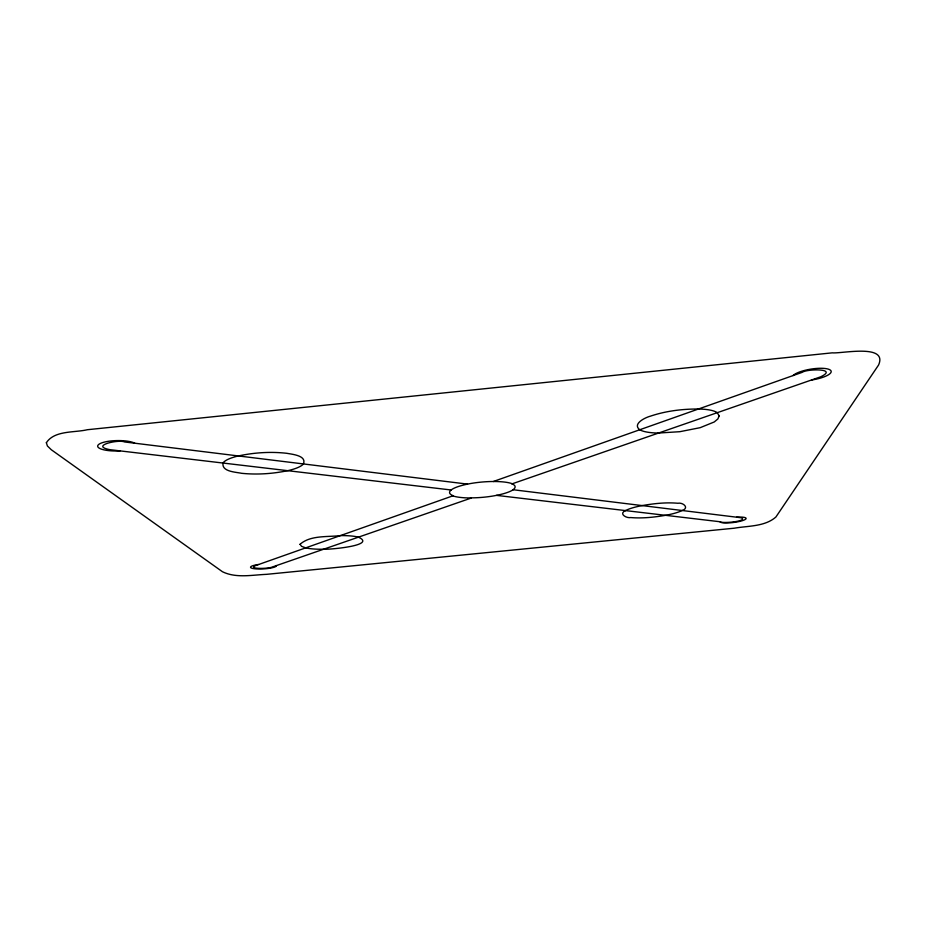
<?xml version="1.0" encoding="UTF-8"?>
<svg xmlns="http://www.w3.org/2000/svg" width="927" height="927" viewBox="0 0 927 927"><rect width="100%" height="100%" fill="white"/><g stroke="black" fill="none" stroke-linecap="round" stroke-linejoin="round"><path stroke-width="1.39" d="M512.04 483.848L512.063 483.859A33.233 7.706 -5.2 0 1 513.037 489.723L741.333 517.776C748.506 521.171 722.434 523.778 720.047 521.75A13.187 2.503 -7.1 0 0 732.434 522.619A13.187 2.503 -7.1 0 0 745.945 518.9A13.187 2.503 -7.1 0 0 736.768 517.162L736.571 517.196M793.025 375.586L793.083 375.505A19.849 5.446 -9.2 0 1 815.76 368.506A19.849 5.446 -9.2 0 1 831.102 372.156A19.849 5.446 -9.2 0 1 811.797 379.977L811.484 380M303.349 464.033C307.115 455.586 292.075 454.276 286.64 453.28C270.475 451.484 253.986 452.561 238.1 456.014A38.714 9.977 -2.8 0 0 223.059 462.955C221.356 471.727 235.701 472.028 241.599 473.303C257.057 474.856 272.781 473.813 287.961 470.626A38.586 9.93 -2.9 0 0 303.384 464.033M258.957 564.392L453.245 495.713A33.233 7.706 -5.2 0 1 451.171 489.977L451.101 489.989A33.024 7.659 -5.2 0 1 467.347 484.172M625.667 510.522C618.297 513.558 626.177 518.448 630.766 517.567C642.469 518.552 654.265 517.243 665.795 515.273A30.185 6.153 -6.6 0 0 682.04 510.568C689.746 508.042 683.164 502.214 677.857 503.257C665.841 502.191 653.744 503.558 641.913 505.632A30.232 6.176 -6.6 0 0 625.644 510.522M467.301 484.161L467.544 484.114A32.457 7.52 -5.2 0 1 493.315 481.507L802.237 372.33C806.606 368.853 838.842 368.135 820.708 376.802L512.017 483.871M513.164 489.734A33.036 7.659 -5.2 0 1 496.756 495.296L496.559 495.354A32.433 7.509 -5.2 0 1 471.843 497.845L272.237 567.034C268.32 568.993 243.187 569.34 258.575 564.485A12.978 2.445 -3.5 0 0 250.974 567.834A12.978 2.445 -3.5 0 0 265.365 568.772A12.978 2.445 -3.5 0 0 276.431 565.644L276.385 565.644M467.544 484.114L124.6 441.959C118.714 439.143 89.374 445.864 110.058 449.699L451.171 489.989M496.478 495.366L720.036 521.75M120.035 450.881L119.768 450.904A19.537 5.214 -1.1 0 1 98.25 447.405A19.537 5.214 -1.1 0 1 110.371 441.032A19.537 5.214 -1.1 0 1 134.624 443.118L134.693 443.199M493.384 481.519L493.639 481.519A33.036 7.659 -5.2 0 1 512.11 483.685M471.333 497.95A33.233 7.706 -5.2 0 1 452.805 495.875M300.047 544.3L301.553 546.339L305.84 547.903A29.873 6.049 -3.9 0 0 323.326 549.236C326.385 549.838 378.065 545.829 358.285 537.115A29.931 6.072 -3.9 0 0 340.615 535.609C327.416 537.162 310.371 535.076 300.047 544.3M719.178 415.852L717.892 418.934L714.242 421.97L700.186 427.671L679.827 431.692L658.263 433.048A38.969 10.174 -7.4 0 1 639.873 429.838C631.855 423.987 645.227 417.509 650.337 416.188C665.887 410.939 682.446 408.934 698.807 409.004A39.108 10.22 -7.5 0 1 717.15 412.619L719.178 415.852M46.362 442.712L47.393 445.957L51.275 449.722L222.434 571.716C235.991 578.39 252.028 574.949 266.524 574.346L734.277 528.205C748.101 525.76 764.775 526.779 775.899 517.011L878.564 365.041C888.17 343.407 841.299 353.836 832.307 352.839L87.358 429.722C74.253 432.839 54.6 430.221 46.362 442.712"/></g></svg>
